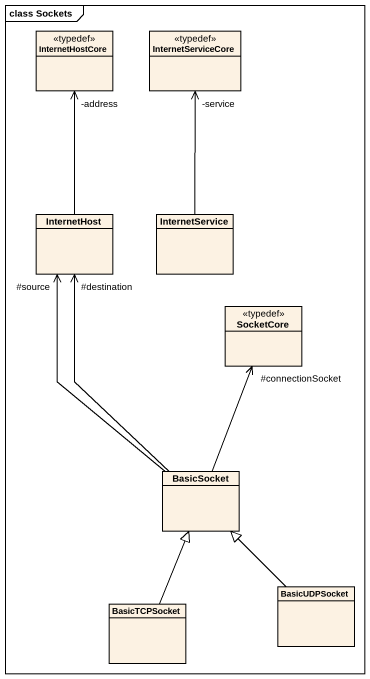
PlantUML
@startuml
mainframe class Sockets
hide circle
hide empty members
class InternetHostCore <<typedef>>
class InternetServiceCore <<typedef>>
class InternetHost
class InternetService
class SocketCore <<typedef>>
class BasicSocket
class BasicUDPSocket
class BasicTCPSocket
InternetHost -up-> "-address" InternetHostCore
InternetService -up-> "-service" InternetServiceCore
BasicSocket -up-> "#destination" InternetHost
BasicSocket -up-> "#source" InternetHost
BasicSocket -up-> "#connectionSocket" SocketCore
BasicUDPSocket -up-|> BasicSocket
BasicTCPSocket -up-|> BasicSocket
@enduml
